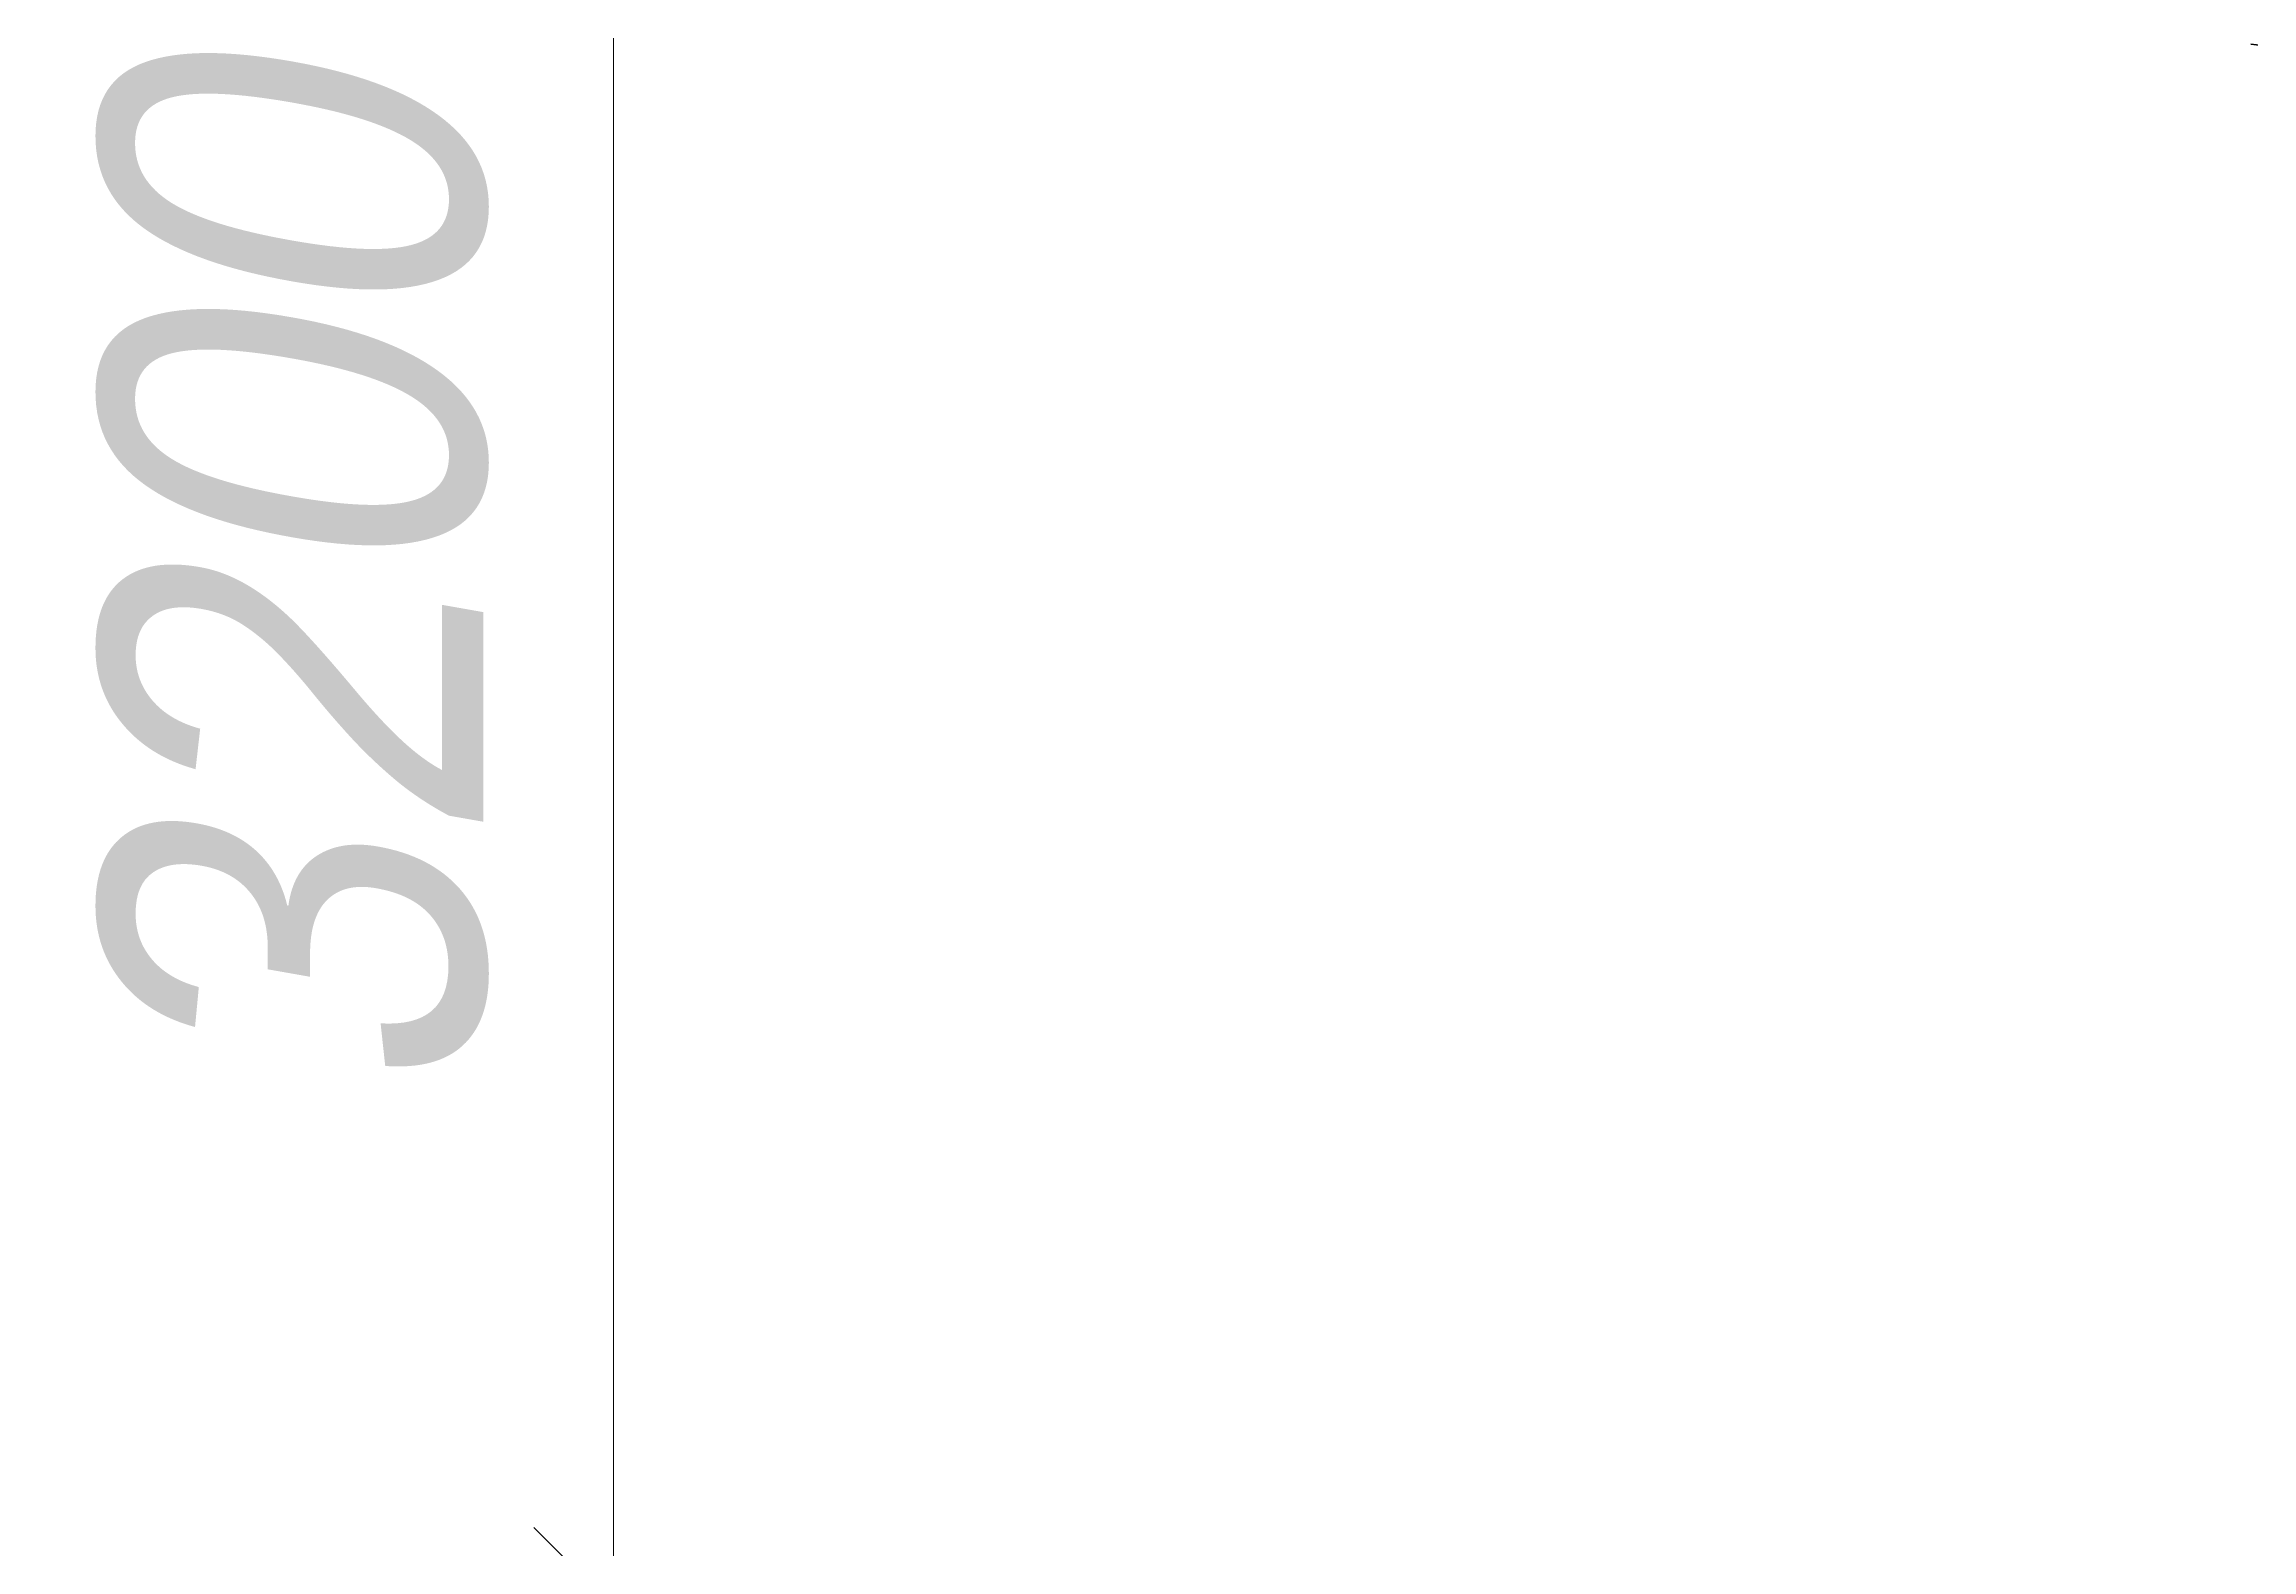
# Model space of a CAD drawing. Header units: millimetres. Extents: x 1864 to 10174863, y -4887456 to 5366151.
# Drawn here: x 9277317 to 9280782, y 334438 to 336801 of the extents above; entities that cross this region are included whole.
import ezdxf

# ---------------------------------------------------------------- set-up
doc = ezdxf.new("R2010")
doc.units = ezdxf.units.MM
doc.layers.add('S-BALK', color=150, linetype='Continuous', lineweight=40)
doc.layers.add('T-DIMS', color=3, linetype='Continuous', lineweight=30)
doc.styles.add('TM', font='mipgost.shx', dxfattribs={"width": 0.9, "oblique": 10})
doc.dimstyles.new('TM', dxfattribs={"dimscale": 0, "dimtxt": 3, "dimasz": 1.25, "dimexe": 0.9, "dimexo": 1, "dimgap": 1, "dimtad": 1, "dimdec": 0, "dimdsep": 46, "dimtxsty": 'TM', "dimblk1": 'OBLIQUE', "dimblk2": 'OBLIQUE', "dimsah": 1, "dimcen": 3, "dimdle": 0.9, "dimclrt": 7, "dimadec": 0, "dimazin": 0, "dimtfac": 1, "dimtdec": 0, "dimtmove": 1, "dimatfit": 2, "dimldrblk": 'NONE', "dimfxl": 1, "dimtfill": 1, "dimtolj": 1, "dimlwd": 15, "dimlwe": 15, "dimarcsym": 0})

# ---------------------------------------------------------------- blocks, each defined once
blk = doc.blocks.new('brb')
at = {"layer": 'S-BALK'}
blk.add_arc((1423200511.155634, 502460961.7215794), 512, 261.9514162639634, 270, dxfattribs=at)
blk = doc.blocks.new('_OBLIQUE')
at = {"color": 0, "linetype": 'ByBlock', "lineweight": -2}
blk.add_line((0.5000000000000001, 0.4999999999999999), (-0.5000000000000001, -0.4999999999999999), dxfattribs=at)
blk = doc.blocks.new('*D682')
at = {"layer": 'Defpoints', "color": 0, "transparency": 16777216}
for p in [(9278210.583485864, 337543.6878793241), (9282604.73257852, 337543.6878793241), (9282604.73257852, 334347.6878793241)]:
    blk.add_point(p, dxfattribs=at)
at = {"layer": 'T-DIMS', "color": 0, "linetype": 'Continuous', "lineweight": 15, "transparency": 16777216}
blk.add_line((9278210.583485864, 334167.6878793241), (9278210.583485864, 337723.6878793241), dxfattribs=at)
at = {"layer": 'T-DIMS', "color": 0, "lineweight": 15, "transparency": 16777216}
for p, q in [((9282404.73257852, 337543.6878793241), (9278030.583485864, 337543.6878793241)), ((9282404.73257852, 334347.6878793241), (9278030.583485864, 334347.6878793241))]:
    blk.add_line(p, q, dxfattribs=at)
at = {"layer": 'T-DIMS', "color": 0, "lineweight": 15, "transparency": 16777216, "xscale": 250, "yscale": 250, "zscale": 250}
for p, rotation in [((9278210.583485864, 337543.6878793241), 90), ((9278210.583485864, 334347.6878793241), 270)]:
    blk.add_blockref('_OBLIQUE', p, dxfattribs=dict(at, rotation=rotation))
at = {"layer": 'T-DIMS', "color": 7, "transparency": 16777216, "insert": (9277710.583485862, 335945.6878793214), "char_height": 600, "attachment_point": 5, "rotation": 90, "style": 'TM', "bg_fill": 3, "box_fill_scale": 1.1, "bg_fill_color": 256, "bg_fill_true_color": 13158600, "bg_fill_transparency": 0}
blk.add_mtext('\\A1;3200', dxfattribs=at)
blk = doc.blocks.new('_None')

msp = doc.modelspace()

# ---------------------------------------------------------------- block references
at = {"layer": 'T-DIMS'}
msp.add_blockref('brb', (-1413919659.246544, -502123654.033702), dxfattribs=at)

# ---------------------------------------------------------------- next in the draw order: dimensions: what is measured, and where the dimension line sits
dim = msp.add_linear_dim(base=(9278210.583485864, 337543.6878793241), p1=(9282604.732578516, 334347.687879324), p2=(9282604.732578516, 337543.687879324), angle=90, text='3200', dimstyle='TM', override={"dimscale": 0, "dimtix": 0, "dimtofl": 1, "dimtmove": 1, "dimatfit": 2}, dxfattribs=at)
dim.commit()
dim.dimension.update_dxf_attribs({"geometry": '*D682', "text_midpoint": (9277710.583485862, 335945.6878793214)})

doc.saveas('drawing.dxf')
